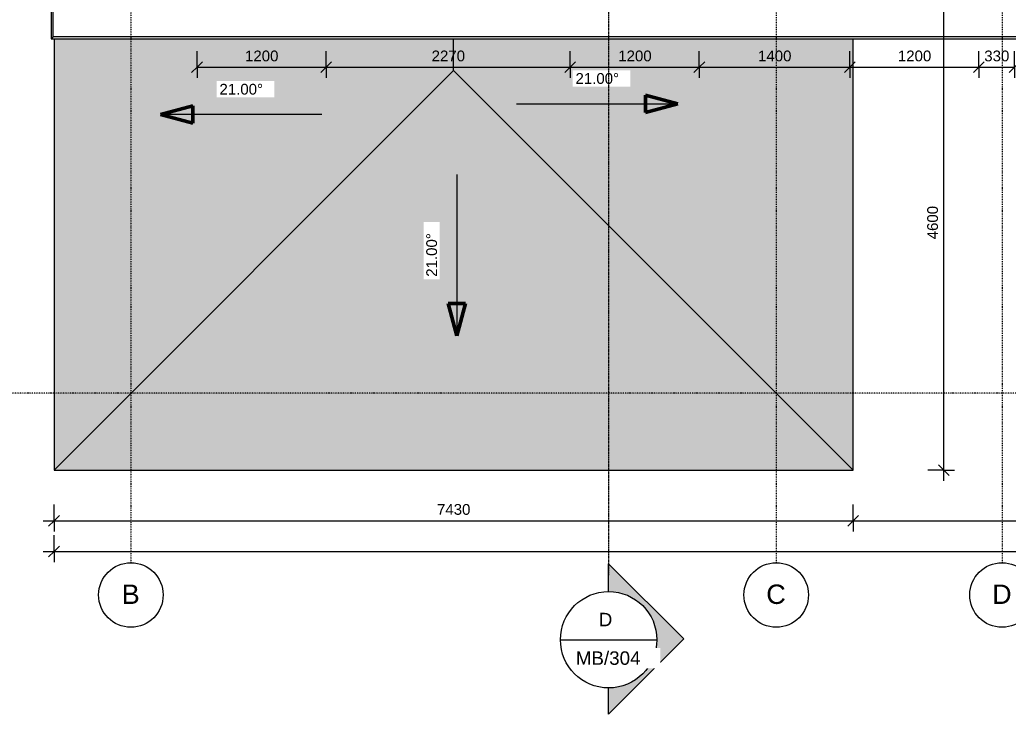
# Model space of a CAD drawing. Header units: millimetres. Extents: x -20313 to 11793, y -15775 to 12805.
# Drawn here: x -13504 to -4313, y -15775 to -9319 of the extents above; entities that cross this region are included whole.
import ezdxf

# ---------------------------------------------------------------- set-up
doc = ezdxf.new("R2010")
doc.units = ezdxf.units.MM
doc.linetypes.add('Dash dot', pattern=[15.875, 6.35, -4.7625, 0, -4.7625])
doc.linetypes.add('TD_Level Line', pattern=[8, 4, -2, 0, -2])
for name, color, linetype, lineweight in [('A-ANNO-DIMS', 211, 'Continuous', 9), ('A-ANNO-DIMS-100', 211, 'Continuous', 9), ('A-DETL-MBND', 5, 'Continuous', 5), ('G-ANNO-DIMS', 111, 'Continuous', 9), ('G-ANNO-SYMB', 111, 'Continuous', 9), ('Q-CASE', 31, 'Continuous', 5), ('S-GRID', 1, 'Continuous', 9), ('S-GRID-IDEN', 1, 'Continuous', 9)]:
    doc.layers.add(name, color=color, linetype=linetype, lineweight=lineweight)
doc.styles.add('Arial', font='arial.ttf', dxfattribs={"height": 125})
doc.styles.add('Arial_1', font='arial.ttf', dxfattribs={"height": 180})
doc.styles.add('Arial_2', font='arial.ttf', dxfattribs={"height": 100})
doc.dimstyles.new('Arial_1_0', dxfattribs={"dimscale": 304.8, "dimtxt": 102.02594, "dimasz": 0.328084, "dimexe": 0.328084, "dimexo": 0.0625, "dimgap": 0.082021, "dimtad": 1, "dimdec": 0, "dimzin": 0, "dimdsep": 46, "dimtxsty": 'Arial_2', "dimblk1": 'OBLIQUE', "dimblk2": 'OBLIQUE', "dimsah": 1, "dimcen": 0.09, "dimdle": 0.328084, "dimazin": 0, "dimtfac": 1, "dimtdec": 4, "dimtix": 1, "dimtmove": 0, "dimatfit": 3, "dimfxl": 0.492126, "dimfxlon": 1, "dimtvp": 1, "dimtolj": 1, "dimtzin": 0, "dimarcsym": 2})

# ---------------------------------------------------------------- blocks, each defined once
blk = doc.blocks.new('PARAPET4 - PARAPET-973503-02_Pent floor')
at = {"layer": 'Q-CASE'}
for p, q in [((-5713.1, 13030.9), (-9924.9, 12892.4)), ((-9905.2, 12873.9), (-5712.5, 13011.7)), ((-9924.9, 12892.4), (-9478.7, -681.4)), ((-9460.2, -661.7), (-9905.2, 12873.9))]:
    blk.add_line(p, q, dxfattribs=at)
blk.add_open_spline([(-9905.2, 12873.9), (-9907.2, 12875.7), (-9910, 12878.4), (-9913.3, 12881.5), (-9915.6, 12883.7), (-9917.4, 12885.3), (-9918.7, 12886.5), (-9920.5, 12888.2), (-9922.4, 12890), (-9923.9, 12891.5), (-9925, 12892.5), (-9925, 12892.5), (-9924.7, 12892.1)], degree=3, knots=[-1, -1, -1, -1, -0.9166667, -0.875, -0.8333333, -0.7916667, -0.7708333, -0.75, -0.6666667, -0.6111111, -0.5555556, -0.4444444, -0.4444444, -0.4444444, -0.4444444], dxfattribs=at)
blk = doc.blocks.new('Grid - _-182767-02_Pent floor')
at = {"layer": 'S-GRID-IDEN'}
blk.add_circle((0, 0), 3, dxfattribs=at)
blk = doc.blocks.new('DIMBLOCK12-02_Pent floor')
at = {"layer": 'A-ANNO-DIMS-100', "transparency": 16777216}
for p, q in [((-11856, -9760.4), (-11856, -9610.4)), ((-10656, -9760.4), (-10656, -9610.4)), ((-11856, -9760.4), (-11806, -9710.4)), ((-10656, -9760.4), (-10606, -9710.4)), ((-11856, -9760.4), (-11906, -9810.4)), ((-11856, -9760.4), (-10656, -9760.4)), ((-11856, -9760.4), (-11856, -9860.4)), ((-10656, -9760.4), (-10706, -9810.4)), ((-10656, -9760.4), (-10656, -9860.4))]:
    blk.add_line(p, q, dxfattribs=at)
at = {"layer": 'A-ANNO-DIMS-100', "color": 0, "transparency": 16777216, "insert": (-11409.8, -9605.5), "char_height": 100, "width": 369.177, "attachment_point": 1, "line_spacing_factor": 0.941778, "style": 'Arial_2'}
blk.add_mtext('1200', dxfattribs=at)
blk = doc.blocks.new('_Oblique')
at = {"color": 0, "linetype": 'ByBlock', "lineweight": -2}
blk.add_line((-0.5, -0.5), (0.5, 0.5), dxfattribs=at)
blk = doc.blocks.new('DIMBLOCK13-02_Pent floor')
at = {"layer": 'A-ANNO-DIMS-100', "transparency": 16777216}
for p, q in [((-10656, -9760.4), (-10656, -9610.4)), ((-8386, -9760.4), (-8386, -9610.4)), ((-10656, -9760.4), (-10606, -9710.4)), ((-8386, -9760.4), (-8336, -9710.4)), ((-10656, -9760.4), (-10706, -9810.4)), ((-10656, -9760.4), (-8386, -9760.4)), ((-10656, -9760.4), (-10656, -9860.4)), ((-8386, -9760.4), (-8436, -9810.4)), ((-8386, -9760.4), (-8386, -9860.4))]:
    blk.add_line(p, q, dxfattribs=at)
at = {"layer": 'A-ANNO-DIMS-100', "color": 0, "transparency": 16777216, "insert": (-9674.8, -9605.5), "char_height": 100, "width": 369.177, "attachment_point": 1, "line_spacing_factor": 0.941778, "style": 'Arial_2'}
blk.add_mtext('2270', dxfattribs=at)
blk = doc.blocks.new('DIMBLOCK14-02_Pent floor')
at = {"layer": 'A-ANNO-DIMS-100', "transparency": 16777216}
for p, q in [((-8386, -9760.4), (-8386, -9610.4)), ((-7186, -9760.4), (-7186, -9610.4)), ((-8386, -9760.4), (-8336, -9710.4)), ((-7186, -9760.4), (-7136, -9710.4)), ((-8386, -9760.4), (-8436, -9810.4)), ((-8386, -9760.4), (-7186, -9760.4)), ((-8386, -9760.4), (-8386, -9860.4)), ((-7186, -9760.4), (-7236, -9810.4)), ((-7186, -9760.4), (-7186, -9860.4))]:
    blk.add_line(p, q, dxfattribs=at)
at = {"layer": 'A-ANNO-DIMS-100', "color": 0, "transparency": 16777216, "insert": (-7939.8, -9605.5), "char_height": 100, "width": 369.177, "attachment_point": 1, "line_spacing_factor": 0.941778, "style": 'Arial_2'}
blk.add_mtext('1200', dxfattribs=at)
blk = doc.blocks.new('DIMBLOCK15-02_Pent floor')
at = {"layer": 'A-ANNO-DIMS-100', "transparency": 16777216}
for p, q in [((-7186, -9760.4), (-7186, -9610.4)), ((-5786, -9760.4), (-5786, -9610.4)), ((-7186, -9760.4), (-7136, -9710.4)), ((-5786, -9760.4), (-5736, -9710.4)), ((-7186, -9760.4), (-7236, -9810.4)), ((-7186, -9760.4), (-5786, -9760.4)), ((-7186, -9760.4), (-7186, -9860.4)), ((-5786, -9760.4), (-5836, -9810.4)), ((-5786, -9760.4), (-5786, -9860.4))]:
    blk.add_line(p, q, dxfattribs=at)
at = {"layer": 'A-ANNO-DIMS-100', "color": 0, "transparency": 16777216, "insert": (-6639.8, -9605.5), "char_height": 100, "width": 369.177, "attachment_point": 1, "line_spacing_factor": 0.941778, "style": 'Arial_2'}
blk.add_mtext('1400', dxfattribs=at)
blk = doc.blocks.new('DIMBLOCK16-02_Pent floor')
at = {"layer": 'A-ANNO-DIMS-100', "transparency": 16777216}
for p, q in [((-5786, -9760.4), (-5786, -9610.4)), ((-4586, -9760.4), (-4586, -9610.4)), ((-5786, -9760.4), (-5736, -9710.4)), ((-4586, -9760.4), (-4536, -9710.4)), ((-5786, -9760.4), (-5836, -9810.4)), ((-5786, -9760.4), (-4586, -9760.4)), ((-5786, -9760.4), (-5786, -9860.4)), ((-4586, -9760.4), (-4636, -9810.4)), ((-4586, -9760.4), (-4586, -9860.4))]:
    blk.add_line(p, q, dxfattribs=at)
at = {"layer": 'A-ANNO-DIMS-100', "color": 0, "transparency": 16777216, "insert": (-5339.8, -9605.5), "char_height": 100, "width": 369.177, "attachment_point": 1, "line_spacing_factor": 0.941778, "style": 'Arial_2'}
blk.add_mtext('1200', dxfattribs=at)
blk = doc.blocks.new('DIMBLOCK17-02_Pent floor')
at = {"layer": 'A-ANNO-DIMS-100', "transparency": 16777216}
for p, q in [((-4586, -9760.4), (-4586, -9610.4)), ((-4256, -9760.4), (-4256, -9610.4)), ((-4586, -9760.4), (-4536, -9710.4)), ((-4256, -9760.4), (-4206, -9710.4)), ((-4586, -9760.4), (-4636, -9810.4)), ((-4586, -9760.4), (-4256, -9760.4)), ((-4586, -9760.4), (-4586, -9860.4)), ((-4256, -9760.4), (-4306, -9810.4)), ((-4256, -9760.4), (-4256, -9860.4))]:
    blk.add_line(p, q, dxfattribs=at)
at = {"layer": 'A-ANNO-DIMS-100', "color": 0, "transparency": 16777216, "insert": (-4536.3, -9605.5), "char_height": 100, "width": 276.883, "attachment_point": 1, "line_spacing_factor": 0.941778, "style": 'Arial_2'}
blk.add_mtext('330', dxfattribs=at)
blk = doc.blocks.new('DIMBLOCK60-02_Pent floor')
at = {"layer": 'A-ANNO-DIMS-100', "transparency": 16777216}
for p, q in [((-4912.2, -8906.5), (-5062.2, -8906.5)), ((-4912.2, -8906.5), (-4962.2, -8856.5)), ((-4912.2, -13606.5), (-4912.2, -8906.5)), ((-4912.2, -8906.5), (-4862.2, -8956.5)), ((-4912.2, -8906.5), (-4812.2, -8906.5)), ((-4912.2, -13506.5), (-5062.2, -13506.5)), ((-4912.2, -13506.5), (-4962.2, -13456.5)), ((-4912.2, -13506.5), (-4862.2, -13556.5)), ((-4912.2, -13506.5), (-4812.2, -13506.5))]:
    blk.add_line(p, q, dxfattribs=at)
at = {"layer": 'A-ANNO-DIMS-100', "color": 0, "transparency": 16777216, "insert": (-5067, -11360.4), "char_height": 100, "width": 369.177, "attachment_point": 1, "rotation": 90, "line_spacing_factor": 0.941778, "style": 'Arial_2'}
blk.add_mtext('4600', dxfattribs=at)
blk = doc.blocks.new('DIMBLOCK143-02_Pent floor')
at = {"layer": 'A-ANNO-DIMS-100', "transparency": 16777216}
for p, q in [((-13186, -13976.4), (-13186, -13826.4)), ((-5756, -13976.4), (-5756, -13826.4)), ((-13186, -13976.4), (-13136, -13926.4)), ((-5756, -13976.4), (-5706, -13926.4)), ((-13286, -13976.4), (-5756, -13976.4)), ((-13186, -13976.4), (-13236, -14026.4)), ((-13186, -13976.4), (-13186, -14076.4)), ((-5756, -13976.4), (-5806, -14026.4)), ((-5756, -13976.4), (-5756, -14076.4))]:
    blk.add_line(p, q, dxfattribs=at)
at = {"layer": 'A-ANNO-DIMS-100', "color": 0, "transparency": 16777216, "insert": (-9624.8, -13821.5), "char_height": 100, "width": 369.177, "attachment_point": 1, "line_spacing_factor": 0.941778, "style": 'Arial_2'}
blk.add_mtext('7430', dxfattribs=at)
blk = doc.blocks.new('DIMBLOCK144-02_Pent floor')
at = {"layer": 'A-ANNO-DIMS-100', "transparency": 16777216}
for p, q in [((-5756, -13976.4), (-5756, -13826.4)), ((2744, -13976.4), (2744, -13826.4)), ((-5756, -13976.4), (-5706, -13926.4)), ((2744, -13976.4), (2794, -13926.4)), ((-5756, -13976.4), (-5806, -14026.4)), ((-5756, -13976.4), (2744, -13976.4)), ((-5756, -13976.4), (-5756, -14076.4)), ((2744, -13976.4), (2694, -14026.4)), ((2744, -13976.4), (2744, -14076.4))]:
    blk.add_line(p, q, dxfattribs=at)
at = {"layer": 'A-ANNO-DIMS-100', "color": 0, "transparency": 16777216, "insert": (-1659.8, -13821.5), "char_height": 100, "width": 369.177, "attachment_point": 1, "line_spacing_factor": 0.941778, "style": 'Arial_2'}
blk.add_mtext('8500', dxfattribs=at)
blk = doc.blocks.new('DIMBLOCK146-02_Pent floor')
at = {"layer": 'A-ANNO-DIMS-100', "transparency": 16777216}
for p, q in [((-13186, -14262.1), (-13186, -14112.1)), ((9344, -14262.1), (9344, -14112.1)), ((-13186, -14262.1), (-13136, -14212.1)), ((9344, -14262.1), (9394, -14212.1)), ((-13286, -14262.1), (9444, -14262.1)), ((-13186, -14262.1), (-13236, -14312.1)), ((-13186, -14262.1), (-13186, -14362.1)), ((9344, -14262.1), (9294, -14312.1)), ((9344, -14262.1), (9344, -14362.1))]:
    blk.add_line(p, q, dxfattribs=at)
at = {"layer": 'A-ANNO-DIMS-100', "color": 0, "transparency": 16777216, "insert": (-2113.3, -14107.3), "char_height": 100, "width": 461.471, "attachment_point": 1, "line_spacing_factor": 0.941778, "style": 'Arial_2'}
blk.add_mtext('22530', dxfattribs=at)
blk = doc.blocks.new('Section - _-1243848-02_Pent floor')
at = {"layer": 'G-ANNO-SYMB'}
h = blk.add_hatch(color=256, dxfattribs=at)
edge = h.paths.add_edge_path()
edge.add_line((-12.925, 0), (-5.927, 6.998))
edge.add_line((-5.927, 6.998), (1.071, 0))
edge.add_line((1.071, 0), (-1.52, 0))
edge.add_arc((-6, 0), 4.48, 0, 180)
edge.add_line((-10.48, 0), (-12.925, 0))
for p, q in [((-5.927, 6.998), (-12.925, 0)), ((1.071, 0), (-5.927, 6.998)), ((-12.925, 0), (-10.48, 0)), ((-1.52, 0), (1.071, 0))]:
    blk.add_line(p, q, dxfattribs=at)
for start, end in [(360, 180), (0, 180), (180, 360)]:
    blk.add_arc((-6, 0), 4.48, start, end, dxfattribs=at)

msp = doc.modelspace()

# ---------------------------------------------------------------- hatches: boundary and pattern name
at = {"layer": 'A-DETL-MBND'}
h = msp.add_hatch(dxfattribs=at)
h.set_pattern_fill('FP_7', color=256, style=0, pattern_type=2)
h.set_pattern_definition([(185.321, (-1208.595, -116.84), (1422.7774649, 126.991261), [109.552, -2629.24]), (90, (-1317.67, -127), (-118.565, 127), [10.16, -116.84]), (270, (-1327.16, 0), (118.565, -127), [35.56, -91.44]), (0, (-1327.16, -35.56), (118.565, 127), [11.856, -106.708]), (180, (-1315.3, -116.84), (-118.565, -127), [11.856, -106.708]), (270, (-1327.16, -116.84), (118.565, -127), [10.16, -116.84]), (270, (-1317.67, 0), (118.565, -127), [25.4, -101.6]), (354.679, (-1317.675, -25.4), (1422.7774649, -126.991261), [109.552, -2629.24]), (320.782, (-1311.746, -25.4), (-2015.6072356, 1650.990985), [32.138, -3181.648]), (287.286, (-1286.848, -45.72), (118.566, -253.99939), [31.922, -367.1]), (252.714, (-1277.363, -76.2), (118.566, 253.99939), [31.922, -367.1]), (219.218, (-1286.848, -106.68), (-2015.6072356, -1650.990985), [32.138, -3181.648]), (288.981, (-1295.147, -52.07), (-474.2663295, 1396.9973541), [25.517, -2526.225]), (251.019, (-1286.848, -76.2), (-474.2663295, -1396.9973541), [25.517, -2526.225]), (219.321, (-1295.147, -100.33), (-1541.3477461, -1269.9923843), [26.055, -2579.41]), (320.679, (-1315.303, -35.56), (-1541.3477461, 1269.9923843), [26.055, -2579.41])])
h.paths.add_polyline_path([(-13186, -13506.5), (-9471, -9791.5), (-9471, -9495.7), (-13186, -9495.7), (-13186, -10888.5)])
h = msp.add_hatch(dxfattribs=at)
h.set_pattern_fill('FP_8', color=256, style=0, pattern_type=2)
h.set_pattern_definition([(5.321, (-1224.074, 116.84), (-1422.7774649, -126.991261), [109.552, -2629.24]), (270, (-1114.99, 127), (118.565, -127), [10.16, -116.84]), (90, (-1105.51, 0), (-118.565, 127), [35.56, -91.44]), (180, (-1105.51, 35.56), (-118.565, -127), [11.856, -106.708]), (0, (-1117.37, 116.84), (118.565, 127), [11.856, -106.708]), (90, (-1105.51, 116.84), (-118.565, 127), [10.16, -116.84]), (90, (-1114.99, 0), (-118.565, 127), [25.4, -101.6]), (174.679, (-1114.994, 25.4), (-1422.7774649, 126.991261), [109.552, -2629.24]), (140.782, (-1120.923, 25.4), (2015.6072356, -1650.990985), [32.138, -3181.648]), (107.286, (-1145.82, 45.72), (-118.566, 253.99939), [31.922, -367.1]), (72.714, (-1155.306, 76.2), (-118.566, -253.99939), [31.922, -367.1]), (39.218, (-1145.821, 106.68), (2015.6072356, 1650.990985), [32.138, -3181.648]), (108.981, (-1137.522, 52.07), (474.2663295, -1396.9973541), [25.517, -2526.225]), (71.019, (-1145.821, 76.2), (474.2663295, 1396.9973541), [25.517, -2526.225]), (39.321, (-1137.522, 100.33), (1541.3477461, 1269.9923843), [26.055, -2579.41]), (140.679, (-1117.366, 35.56), (1541.3477461, -1269.9923843), [26.055, -2579.41])])
h.paths.add_polyline_path([(-5756, -13506.5), (-5756, -9495.7), (-9471, -9495.7), (-9471, -9791.5), (-7410.9, -11851.6)])
h = msp.add_hatch(dxfattribs=at)
h.set_pattern_fill('FP_9', color=256, style=0, pattern_type=2)
h.set_pattern_definition([(275.321, (116.84, -1249.763), (-126.991261, 1422.7774649), [109.552, -2629.24]), (180, (127, -1358.84), (-127, -118.565), [10.16, -116.84]), (0, (0, -1368.33), (127, 118.565), [35.56, -91.44]), (90, (35.56, -1368.33), (-127, 118.565), [11.856, -106.708]), (270, (116.84, -1356.47), (127, -118.565), [11.856, -106.708]), (0, (116.84, -1368.33), (127, 118.565), [10.16, -116.84]), (0, (0, -1358.84), (127, 118.565), [25.4, -101.6]), (84.679, (25.4, -1358.843), (126.991261, 1422.7774649), [109.552, -2629.24]), (50.782, (25.4, -1352.915), (-1650.990985, -2015.6072356), [32.138, -3181.648]), (17.286, (45.72, -1328.016), (253.99939, 118.566), [31.922, -367.1]), (342.714, (76.2, -1318.53), (-253.99939, 118.566), [31.922, -367.1]), (309.218, (106.68, -1328.016), (1650.990985, -2015.6072356), [32.138, -3181.648]), (18.981, (52.07, -1336.316), (-1396.9973541, -474.2663295), [25.517, -2526.225]), (341.019, (76.2, -1328.016), (1396.9973541, -474.2663295), [25.517, -2526.225]), (309.321, (100.33, -1336.316), (1269.9923843, -1541.3477461), [26.055, -2579.41]), (50.679, (35.56, -1356.472), (-1269.9923843, -1541.3477461), [26.055, -2579.41])])
h.paths.add_polyline_path([(-5756, -13506.5), (-9471, -9791.5), (-13186, -13506.5), (-7410.9, -13506.5)])
at = {"layer": 'G-ANNO-DIMS', "lineweight": 50}
for points in [[(-7385.3, -10099.5), (-7685.3, -10019.1), (-7685.3, -10179.9)], [(-12195.6, -10199.5), (-11895.6, -10279.9), (-11895.6, -10119.1)], [(-9440.2, -12256.7), (-9359.8, -11956.7), (-9520.5, -11956.7)]]:
    msp.add_hatch(color=256, dxfattribs=at).paths.add_polyline_path(points)

# ---------------------------------------------------------------- linework, layer by layer
at = {"layer": 'A-DETL-MBND'}
for p, q in [((-13186, -9495.7), (-13186, -13506.5)), ((-9471, -9791.5), (-9471, -9495.7)), ((-5756, -13506.5), (-5756, -9495.7)), ((-13186, -13506.5), (-9471, -9791.5)), ((-9471, -9791.5), (-5756, -13506.5)), ((-13186, -13506.5), (-5756, -13506.5))]:
    msp.add_line(p, q, dxfattribs=at)
at = {"layer": 'G-ANNO-DIMS'}
for p, q in [((-8885.3, -10099.5), (-7385.3, -10099.5)), ((-10695.6, -10199.5), (-12195.6, -10199.5)), ((-9440.2, -10756.7), (-9440.2, -12256.7))]:
    msp.add_line(p, q, dxfattribs=at)
at = {"layer": 'G-ANNO-DIMS', "lineweight": 50}
for p, q in [((-7385.3, -10099.5), (-7685.3, -10019.1)), ((-7685.3, -10019.1), (-7685.3, -10179.9)), ((-7685.3, -10179.9), (-7385.3, -10099.5)), ((-11895.6, -10119.1), (-12195.6, -10199.5)), ((-12195.6, -10199.5), (-11895.6, -10279.9)), ((-11895.6, -10279.9), (-11895.6, -10119.1)), ((-9359.8, -11956.7), (-9520.5, -11956.7)), ((-9520.5, -11956.7), (-9440.2, -12256.7)), ((-9440.2, -12256.7), (-9359.8, -11956.7))]:
    msp.add_line(p, q, dxfattribs=at)
at = {"layer": 'G-ANNO-SYMB'}
msp.add_line((-8476.9, -15082.8), (-7580.9, -15082.8), dxfattribs=at)
at = {"layer": 'S-GRID', "linetype": 'Dash dot', "lineweight": 18}
for p, q in [((-12471, 8502.5), (-12471, -11866.6)), ((-6471, 8502.5), (-6471, -11866.6)), ((-4371, 8502.5), (-4371, -11866.6)), ((-12471, -11866.6), (-12471, -14366.6)), ((-6471, -11866.6), (-6471, -14366.6)), ((-4371, -11866.6), (-4371, -14366.6)), ((8600, -12791.5), (-16174.4, -12791.5))]:
    msp.add_line(p, q, dxfattribs=at)

# ---------------------------------------------------------------- block references
at = {"layer": 'G-ANNO-SYMB', "extrusion": (0, 0, -1), "xscale": 99.99999999999994, "yscale": 99.99999999999994, "zscale": 99.99999999999994, "rotation": 90.00000000000064}
msp.add_blockref('Section - _-1243848-02_Pent floor', (8028.9, -14482.8), dxfattribs=at)
at = {"layer": 'Q-CASE', "rotation": 88.11700695989701}
msp.add_blockref('PARAPET4 - PARAPET-973503-02_Pent floor', (0, 0), dxfattribs=at)
at = {"layer": 'S-GRID-IDEN', "xscale": 99.99999999999994, "yscale": 99.99999999999994, "zscale": 99.99999999999994, "rotation": 180}
for p in [(-12471, -14666.6), (-6471, -14666.6), (-4371, -14666.6)]:
    msp.add_blockref('Grid - _-182767-02_Pent floor', p, dxfattribs=at)

# ---------------------------------------------------------------- dimensions: what is measured, and where the dimension line sits
at = {"layer": 'A-ANNO-DIMS'}
for base, p1, p2, angle, override, picture, middle in [((-4912.2, -8906.5), (-5062.2, -13506.5), (-5062.2, -8906.5), 90, {"dimpost": '<>', "dimfxl": 4600}, 'DIMBLOCK60-02_Pent floor', (-4988.2, -11206.5)), ((-4586, -9760.4), (-5786, -9610.4), (-4586, -9610.4), 0, {"dimpost": '<>', "dimfxl": 1200}, 'DIMBLOCK16-02_Pent floor', (-5186, -9684.3))]:
    dim = msp.add_linear_dim(base=base, p1=p1, p2=p2, angle=angle, dimstyle='Arial_1_0', override=override, dxfattribs=at)
    dim.commit()
    dim.dimension.update_dxf_attribs({"geometry": picture, "text_midpoint": middle})
for base, p1, p2, override, picture, middle in [((-10656, -9760.4), (-11856, -9610.4), (-10656, -9610.4), {"dimpost": '<>', "dimfxl": 1200}, 'DIMBLOCK12-02_Pent floor', (-11256, -9684.3)), ((-8386, -9760.4), (-10656, -9610.4), (-8386, -9610.4), {"dimpost": '<>', "dimfxl": 2270}, 'DIMBLOCK13-02_Pent floor', (-9521, -9684.3)), ((-7186, -9760.4), (-8386, -9610.4), (-7186, -9610.4), {"dimpost": '<>', "dimfxl": 1200}, 'DIMBLOCK14-02_Pent floor', (-7786, -9684.3)), ((-5786, -9760.4), (-7186, -9610.4), (-5786, -9610.4), {"dimpost": '<>', "dimfxl": 1400}, 'DIMBLOCK15-02_Pent floor', (-6486, -9684.3)), ((-4256, -9760.4), (-4586, -9610.4), (-4256, -9610.4), {"dimpost": '<>', "dimfxl": 330}, 'DIMBLOCK17-02_Pent floor', (-4421, -9684.3)), ((-5756, -13976.4), (-13186, -13826.4), (-5756, -13826.4), {"dimpost": '<>', "dimfxl": 7430}, 'DIMBLOCK143-02_Pent floor', (-9471, -13900.3)), ((2744, -13976.4), (-5756, -13826.4), (2744, -13826.4), {"dimpost": '<>', "dimfxl": 8500}, 'DIMBLOCK144-02_Pent floor', (-1506, -13900.3)), ((9344, -14262.1), (-13186, -14112.1), (9344, -14112.1), {"dimpost": '<>', "dimfxl": 22530}, 'DIMBLOCK146-02_Pent floor', (-1921, -14186))]:
    dim = msp.add_linear_dim(base=base, p1=p1, p2=p2, dimstyle='Arial_1_0', override=override, dxfattribs=at)
    dim.commit()
    dim.dimension.update_dxf_attribs({"geometry": picture, "text_midpoint": middle})

# ---------------------------------------------------------------- next in the draw order: texts
at = {"layer": 'G-ANNO-DIMS', "char_height": 100, "width": 484.823, "attachment_point": 1, "line_spacing_factor": 0.941778, "style": 'Arial_2', "bg_fill": 3, "box_fill_scale": 1.25, "bg_fill_color": 256, "bg_fill_true_color": 13158600, "bg_fill_transparency": 0}
for insert in [(-8337.3, -9815), (-11647.6, -9915)]:
    msp.add_mtext('21.00°', dxfattribs=dict(at, insert=insert))
at = {"layer": 'G-ANNO-DIMS', "insert": (-9724.7, -11708.7), "char_height": 100, "width": 484.823, "attachment_point": 1, "rotation": 90, "line_spacing_factor": 0.941778, "style": 'Arial_2', "bg_fill": 3, "box_fill_scale": 1.25, "bg_fill_color": 256, "bg_fill_true_color": 13158600, "bg_fill_transparency": 0}
msp.add_mtext('21.00°', dxfattribs=at)
at = {"layer": 'G-ANNO-SYMB', "char_height": 125, "attachment_point": 1, "style": 'Arial', "bg_fill": 3, "box_fill_scale": 1.25, "bg_fill_color": 256, "bg_fill_true_color": 13158600, "bg_fill_transparency": 0}
for s, insert, width in [('D', (-8120.6, -14832.6), 160.337), ('MB/304', (-8334.3, -15190.9), 753.586)]:
    msp.add_mtext(s, dxfattribs=dict(at, insert=insert, width=width))
at = {"layer": 'S-GRID-IDEN', "char_height": 180, "attachment_point": 1, "style": 'Arial_1', "bg_fill": 3, "box_fill_scale": 1.25, "bg_fill_color": 256, "bg_fill_true_color": 13158600, "bg_fill_transparency": 0}
for s, insert, width in [('B', (-12556.9, -14569.9), 200.422), ('C', (-6563.4, -14569.9), 216.456), ('D', (-4463.4, -14569.9), 216.456)]:
    msp.add_mtext(s, dxfattribs=dict(at, insert=insert, width=width))

# ---------------------------------------------------------------- next in the draw order: linework, layer by layer
at = {"layer": 'G-ANNO-SYMB', "linetype": 'TD_Level Line', "lineweight": 18}
msp.add_line((-8028.9, 11512.7), (-8028.9, -14482.8), dxfattribs=at)

doc.saveas('drawing.dxf')
